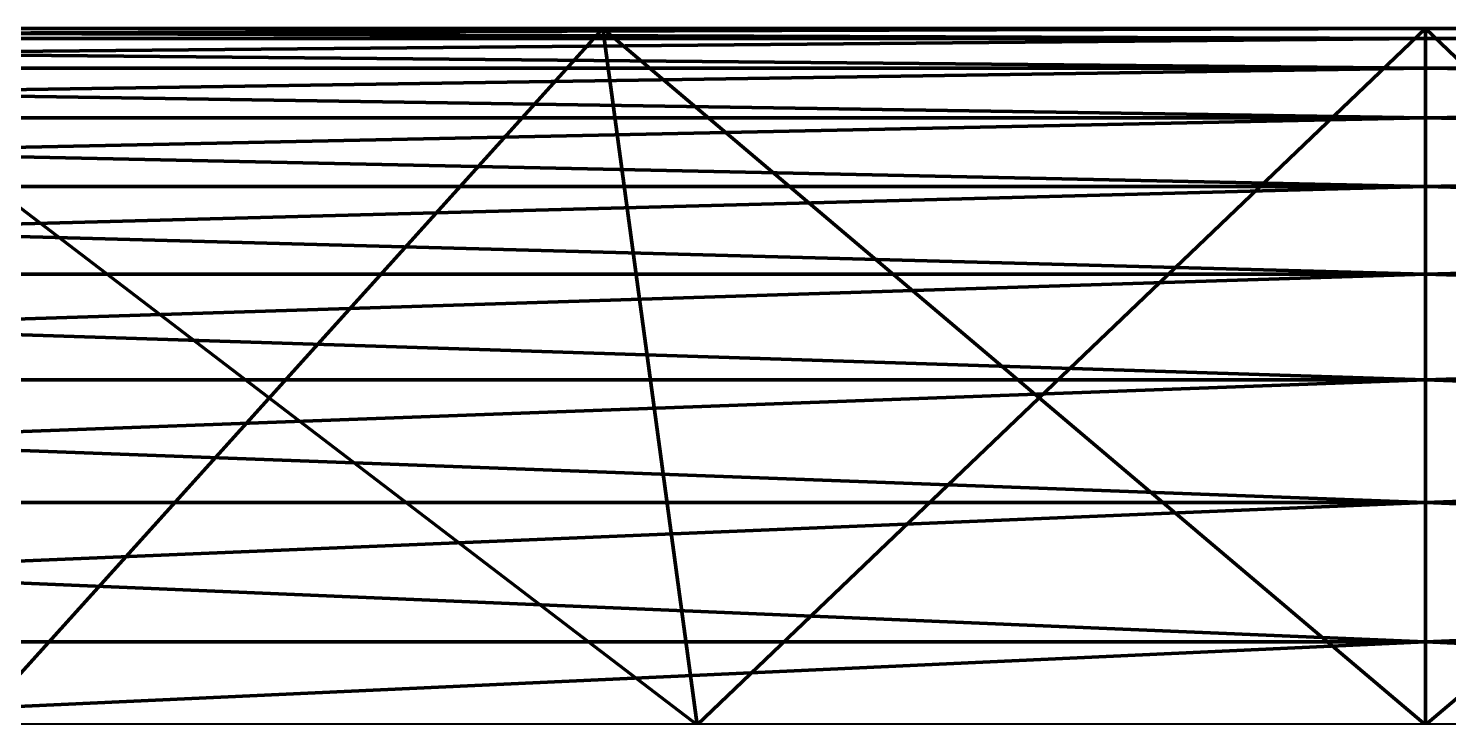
# Model space of a CAD drawing. Header units: millimetres. Extents: x -7.5 to 7.5, y -24 to 0.
# Drawn here: x -0.2665 to 0.0044, y -0.1314 to 0 of the extents above; entities that cross this region are included whole.
import ezdxf

# ---------------------------------------------------------------- set-up
doc = ezdxf.new("R2010")
doc.units = ezdxf.units.MM
doc.layers.add('001', color=4, linetype='Continuous', lineweight=35)
doc.layers.add('LOGO', color=4, linetype='Continuous', lineweight=35)

msp = doc.modelspace()

# ---------------------------------------------------------------- meshes
at = {"layer": '001', "color": 7, "lineweight": 100}
mesh = msp.add_polyface(dxfattribs=at)
corners = [(-0.92482, -0.13279, -1.50917), (-1.045, 0, -1.70528), (-1.17557, 0, -1.61803), (-1.04038, -0.13279, -1.43196), (-1.2989, 0, -1.52081), (-1.14952, -0.13279, -1.34592), (-1.14952, -0.13279, 1.34592), (-1.2989, 0, 1.52081), (-1.17557, 0, 1.61803), (-1.04038, -0.13279, 1.43196), (-1.045, 0, 1.70528), (-0.92482, -0.13279, 1.50917), (-0.90798, 0, 1.78201), (-1.17557, -0.26559, -1.61803), (-1.2989, -0.26559, -1.52081), (-1.25158, -0.13279, -1.25158), (-1.2989, -0.26559, 1.52081), (-1.17557, -0.26559, 1.61803), (-1.23061, -0.0076, -6.97916), (-1.2231, -0.0019, -6.93657), (-0.61389, -0.0019, -7.01677), (-1.09504, 0, -6.91382), (-0.61766, -0.0076, 7.05986), (-1.2231, -0.0019, 6.93657), (-1.23061, -0.0076, 6.97916), (-1.23801, -0.01704, -7.0211), (-0.61766, -0.0076, -7.05986), (-0.62137, -0.01704, 7.10228), (-1.23801, -0.01704, 7.0211), (-1.24523, -0.03015, -7.06207), (-0.62137, -0.01704, -7.10228), (-0.62499, -0.03015, 7.14372), (-1.24523, -0.03015, 7.06207), (-1.25223, -0.04685, -7.10175), (-0.62499, -0.03015, -7.14372), (-0.62851, -0.04685, 7.18387), (-1.25223, -0.04685, 7.10175), (-1.25895, -0.06699, -7.13986), (-0.62851, -0.04685, -7.18387), (-0.63188, -0.06699, 7.22241), (-1.25895, -0.06699, 7.13986), (-1.26534, -0.09042, -7.17609), (-0.63188, -0.06699, -7.22241), (-0.63509, -0.09042, 7.25906), (-1.26534, -0.09042, 7.17609), (-1.27135, -0.11698, -7.21017), (-0.63509, -0.09042, -7.25906), (-0.6381, -0.11698, 7.29353), (-1.27135, -0.11698, 7.21017), (-1.27693, -0.14645, -7.24184), (-0.6381, -0.11698, -7.29353), (-0.6409, -0.14645, 7.32557), (-1.27693, -0.14645, 7.24184), (-1.28205, -0.17861, -7.27086), (-0.6409, -0.14645, -7.32557), (-0.64347, -0.17861, 7.35493), (-1.28205, -0.17861, 7.27086), (-1.63412, 0, 6.80659), (-0.61803, 0, 1.90211), (-0.76537, 0, 1.84776), (-1.09504, 0, 6.91382), (-1.63412, 0, -6.80659), (-0.15692, 0, -1.99383), (-2.16312, 0, -6.6574), (-0.46689, 0, -1.94474), (-0.31287, 0, -1.97538)]
mesh.append_faces([[corners[k] for k in face] for face in [(20, 19, 21)]], dxfattribs={"color": 7})
mesh.append_faces([[corners[k] for k in face] for face in [(22, 23, 24), (27, 24, 28), (31, 28, 32), (35, 32, 36), (39, 36, 40), (43, 40, 44), (47, 44, 48), (51, 48, 52), (55, 52, 56)]], dxfattribs={"vtx0": -1, "color": 7})
mesh.append_faces([[corners[k] for k in face] for face in [(57, 58, 59), (63, 64, 65)]], dxfattribs={"vtx0": -1, "vtx2": -1, "color": 7})
mesh.append_faces([[corners[k] for k in face] for face in [(3, 0, 2), (5, 3, 4), (9, 6, 8), (11, 9, 10)]], dxfattribs={"vtx1": -1, "color": 7})
mesh.append_faces([[corners[k] for k in face] for face in [(57, 60, 58), (21, 61, 62)]], dxfattribs={"vtx1": -1, "vtx2": -1, "color": 7})
mesh.append_faces([[corners[k] for k in face] for face in [(0, 1, 2), (3, 2, 4), (6, 7, 8), (9, 8, 10), (11, 10, 12), (13, 3, 5), (14, 5, 15), (16, 6, 9), (17, 9, 11), (18, 19, 20), (25, 18, 26), (29, 25, 30), (33, 29, 34), (37, 33, 38), (41, 37, 42), (45, 41, 46), (49, 45, 50), (53, 49, 54)]], dxfattribs={"vtx2": -1, "color": 7})
mesh = msp.add_polyface(dxfattribs=at)
corners = [(-0.67735, -0.13279, -1.63527), (-0.54696, -0.13279, -1.68337), (-0.76537, 0, -1.84776), (-0.90798, 0, -1.78201), (-0.80356, -0.13279, -1.57708), (-1.045, 0, -1.70528), (-0.92482, -0.13279, -1.50917), (-0.80356, -0.13279, 1.57708), (-0.92482, -0.13279, 1.50917), (-0.90798, 0, 1.78201), (-0.76537, 0, 1.84776), (-0.67735, -0.13279, 1.63527), (-0.61803, 0, 1.90211), (-0.76537, -0.26559, -1.84776), (-0.90798, -0.26559, -1.78201), (-1.045, -0.26559, 1.70528), (-0.90798, -0.26559, 1.78201), (-1.23061, -0.0076, -6.97916), (-0.61389, -0.0019, -7.01677), (-0.61766, -0.0076, -7.05986), (-1.09504, 0, -6.91382), (-0.54921, 0, -6.97842), (-0.61766, -0.0076, 7.05986), (-0.61389, -0.0019, 7.01677), (-1.2231, -0.0019, 6.93657), (-0.54921, 0, 6.97842), (-1.09504, 0, 6.91382), (-1.23801, -0.01704, -7.0211), (-0.62137, -0.01704, -7.10228), (-0.62137, -0.01704, 7.10228), (-1.23061, -0.0076, 6.97916), (-1.24523, -0.03015, -7.06207), (-0.62499, -0.03015, -7.14372), (-0.62499, -0.03015, 7.14372), (-1.23801, -0.01704, 7.0211), (-1.25223, -0.04685, -7.10175), (-0.62851, -0.04685, -7.18387), (-0.62851, -0.04685, 7.18387), (-1.24523, -0.03015, 7.06207), (-1.25895, -0.06699, -7.13986), (-0.63188, -0.06699, -7.22241), (-0.63188, -0.06699, 7.22241), (-1.25223, -0.04685, 7.10175), (-1.26534, -0.09042, -7.17609), (-0.63509, -0.09042, -7.25906), (-0.63509, -0.09042, 7.25906), (-1.25895, -0.06699, 7.13986), (-1.27135, -0.11698, -7.21017), (-0.6381, -0.11698, -7.29353), (-0.6381, -0.11698, 7.29353), (-1.26534, -0.09042, 7.17609), (-1.27693, -0.14645, -7.24184), (-0.6409, -0.14645, -7.32557), (-0.6409, -0.14645, 7.32557), (-1.27135, -0.11698, 7.21017), (-1.28205, -0.17861, -7.27086), (-0.64347, -0.17861, -7.35493), (-0.64347, -0.17861, 7.35493), (-1.27693, -0.14645, 7.24184), (-0.46689, 0, 1.94474), (-1.63412, 0, -6.80659), (-0.31287, 0, -1.97538), (-0.15692, 0, -1.99383)]
mesh.append_faces([[corners[k] for k in face] for face in [(18, 20, 21), (24, 23, 25), (24, 25, 26)]], dxfattribs={"color": 7})
mesh.append_faces([[corners[k] for k in face] for face in [(17, 18, 19), (27, 19, 28), (31, 28, 32), (35, 32, 36), (39, 36, 40), (43, 40, 44), (47, 44, 48), (51, 48, 52), (55, 52, 56)]], dxfattribs={"vtx0": -1, "color": 7})
mesh.append_faces([[corners[k] for k in face] for face in [(26, 59, 12), (60, 61, 62)]], dxfattribs={"vtx0": -1, "vtx2": -1, "color": 7})
mesh.append_faces([[corners[k] for k in face] for face in [(0, 1, 2), (2, 3, 0), (6, 4, 5), (7, 8, 9), (11, 7, 10), (10, 12, 11), (0, 4, 13)]], dxfattribs={"vtx1": -1, "color": 7})
mesh.append_faces([[corners[k] for k in face] for face in [(26, 25, 59)]], dxfattribs={"vtx1": -1, "vtx2": -1, "color": 7})
mesh.append_faces([[corners[k] for k in face] for face in [(3, 4, 0), (4, 3, 5), (7, 9, 10), (14, 4, 6), (15, 8, 7), (16, 7, 11), (22, 23, 24), (29, 22, 30), (33, 29, 34), (37, 33, 38), (41, 37, 42), (45, 41, 46), (49, 45, 50), (53, 49, 54), (57, 53, 58)]], dxfattribs={"vtx2": -1, "color": 7})
mesh = msp.add_polyface(dxfattribs=at)
corners = [(-0.27689, -0.13279, -1.74821), (-0.31287, 0, -1.97538), (-0.46689, 0, -1.94474), (-0.4132, -0.13279, -1.72109), (-0.61803, 0, -1.90211), (-0.54696, -0.13279, -1.68337), (-0.76537, 0, -1.84776), (-0.61803, 0, 1.90211), (-0.54696, -0.13279, 1.68337), (-0.67735, -0.13279, 1.63527), (-0.46689, 0, 1.94474), (-0.4132, -0.13279, 1.72109), (-0.31287, 0, 1.97538), (-0.46689, -0.26559, -1.94474), (-0.61803, -0.26559, -1.90211), (-0.67735, -0.13279, -1.63527), (-0.76537, -0.26559, 1.84776), (-0.61803, -0.26559, 1.90211), (-0.46689, -0.26559, 1.94474), (-0.27689, -0.13279, 1.74821), (-0.61766, -0.0076, -7.05986), (-0.61389, -0.0019, -7.01677), (0, -0.0019, -7.04358), (-0.54921, 0, -6.97842), (0, -0.0076, 7.08682), (-0.61389, -0.0019, 7.01677), (-0.61766, -0.0076, 7.05986), (0, 0, 7), (-0.54921, 0, 6.97842), (-0.62137, -0.01704, -7.10228), (0, -0.0076, -7.08682), (0, -0.01704, 7.12941), (-0.62137, -0.01704, 7.10228), (-0.62499, -0.03015, -7.14372), (0, -0.01704, -7.12941), (0, -0.03015, 7.17101), (-0.62499, -0.03015, 7.14372), (-0.62851, -0.04685, -7.18387), (0, -0.03015, -7.17101), (0, -0.04685, 7.21131), (-0.62851, -0.04685, 7.18387), (-0.63188, -0.06699, -7.22241), (0, -0.04685, -7.21131), (0, -0.06699, 7.25), (-0.63188, -0.06699, 7.22241), (-0.63509, -0.09042, -7.25906), (0, -0.06699, -7.25), (0, -0.09042, 7.28679), (-0.63509, -0.09042, 7.25906), (-0.6381, -0.11698, -7.29353), (0, -0.09042, -7.28679), (0, -0.11698, 7.32139), (-0.6381, -0.11698, 7.29353), (-0.6409, -0.14645, -7.32557), (0, -0.11698, -7.32139), (0, -0.14645, 7.35355), (-0.6409, -0.14645, 7.32557), (-0.64347, -0.17861, -7.35493), (0, -0.14645, -7.35355), (0, -0.17861, 7.38302), (-0.64347, -0.17861, 7.35493), (-1.09504, 0, -6.91382), (-0.15692, 0, -1.99383), (0, 0, -2)]
mesh.append_faces([[corners[k] for k in face] for face in [(22, 21, 23), (25, 27, 28)]], dxfattribs={"color": 7})
mesh.append_faces([[corners[k] for k in face] for face in [(24, 25, 26), (31, 26, 32), (35, 32, 36), (39, 36, 40), (43, 40, 44), (47, 44, 48), (51, 48, 52), (55, 52, 56), (59, 56, 60)]], dxfattribs={"vtx0": -1, "color": 7})
mesh.append_faces([[corners[k] for k in face] for face in [(28, 12, 10), (61, 62, 63)]], dxfattribs={"vtx0": -1, "vtx2": -1, "color": 7})
mesh.append_faces([[corners[k] for k in face] for face in [(3, 0, 2), (5, 3, 4), (11, 8, 10), (9, 8, 16)]], dxfattribs={"vtx1": -1, "color": 7})
mesh.append_faces([[corners[k] for k in face] for face in [(23, 61, 63)]], dxfattribs={"vtx1": -1, "vtx2": -1, "color": 7})
mesh.append_faces([[corners[k] for k in face] for face in [(0, 1, 2), (3, 2, 4), (5, 4, 6), (7, 8, 9), (8, 7, 10), (11, 10, 12), (13, 3, 5), (14, 5, 15), (17, 8, 11), (18, 11, 19), (20, 21, 22), (29, 20, 30), (33, 29, 34), (37, 33, 38), (41, 37, 42), (45, 41, 46), (49, 45, 50), (53, 49, 54), (57, 53, 58)]], dxfattribs={"vtx2": -1, "color": 7})
mesh = msp.add_polyface(dxfattribs=at)
corners = [(0, -0.13279, -1.77), (0, 0, -2), (-0.15692, 0, -1.99383), (-0.13887, -0.13279, -1.76454), (-0.31287, 0, -1.97538), (-0.27689, -0.13279, -1.74821), (-0.27689, -0.13279, 1.74821), (-0.4132, -0.13279, 1.72109), (-0.31287, 0, 1.97538), (-0.15692, 0, 1.99383), (-0.13887, -0.13279, 1.76454), (0, 0, 2), (0, -0.26559, -2), (-0.15692, -0.26559, -1.99383), (-0.31287, -0.26559, -1.97538), (-0.4132, -0.13279, -1.72109), (-0.31287, -0.26559, 1.97538), (-0.15692, -0.26559, 1.99383), (0, -0.13279, 1.77), (-0.61766, -0.0076, -7.05986), (0, -0.0019, -7.04358), (0, -0.0076, -7.08682), (-0.54921, 0, -6.97842), (0, 0, -7), (0, -0.0076, 7.08682), (0, -0.0019, 7.04358), (-0.61389, -0.0019, 7.01677), (0, 0, 7), (-0.62137, -0.01704, -7.10228), (0, -0.01704, -7.12941), (0, -0.01704, 7.12941), (-0.61766, -0.0076, 7.05986), (-0.62499, -0.03015, -7.14372), (0, -0.03015, -7.17101), (0, -0.03015, 7.17101), (-0.62137, -0.01704, 7.10228), (-0.62851, -0.04685, -7.18387), (0, -0.04685, -7.21131), (0, -0.04685, 7.21131), (-0.62499, -0.03015, 7.14372), (-0.63188, -0.06699, -7.22241), (0, -0.06699, -7.25), (0, -0.06699, 7.25), (-0.62851, -0.04685, 7.18387), (-0.63509, -0.09042, -7.25906), (0, -0.09042, -7.28679), (0, -0.09042, 7.28679), (-0.63188, -0.06699, 7.22241), (-0.6381, -0.11698, -7.29353), (0, -0.11698, -7.32139), (0, -0.11698, 7.32139), (-0.63509, -0.09042, 7.25906), (-0.6409, -0.14645, -7.32557), (0, -0.14645, -7.35355), (0, -0.14645, 7.35355), (-0.6381, -0.11698, 7.29353), (-0.64347, -0.17861, -7.35493), (0, -0.17861, -7.38302), (0, -0.17861, 7.38302), (-0.6409, -0.14645, 7.32557), (-0.54921, 0, 6.97842), (0.15692, 0, -1.99383)]
mesh.append_faces([[corners[k] for k in face] for face in [(20, 22, 23), (26, 25, 27)]], dxfattribs={"color": 7})
mesh.append_faces([[corners[k] for k in face] for face in [(19, 20, 21), (28, 21, 29), (32, 29, 33), (36, 33, 37), (40, 37, 41), (44, 41, 45), (48, 45, 49), (52, 49, 53), (56, 53, 57)]], dxfattribs={"vtx0": -1, "color": 7})
mesh.append_faces([[corners[k] for k in face] for face in [(27, 9, 8), (22, 1, 61)]], dxfattribs={"vtx0": -1, "vtx2": -1, "color": 7})
mesh.append_faces([[corners[k] for k in face] for face in [(3, 0, 2), (5, 3, 4), (6, 7, 8), (10, 6, 9)]], dxfattribs={"vtx1": -1, "color": 7})
mesh.append_faces([[corners[k] for k in face] for face in [(60, 27, 8), (23, 22, 61)]], dxfattribs={"vtx1": -1, "vtx2": -1, "color": 7})
mesh.append_faces([[corners[k] for k in face] for face in [(0, 1, 2), (3, 2, 4), (6, 8, 9), (10, 9, 11), (12, 0, 3), (13, 3, 5), (14, 5, 15), (16, 6, 10), (17, 10, 18), (24, 25, 26), (30, 24, 31), (34, 30, 35), (38, 34, 39), (42, 38, 43), (46, 42, 47), (50, 46, 51), (54, 50, 55), (58, 54, 59)]], dxfattribs={"vtx2": -1, "color": 7})
mesh = msp.add_polyface(dxfattribs=at)
corners = [(0.27689, -0.13279, -1.74821), (0.4132, -0.13279, -1.72109), (0.31287, 0, -1.97538), (0.15692, 0, -1.99383), (0.13887, -0.13279, -1.76454), (0, 0, -2), (0, -0.13279, -1.77), (0, -0.13279, 1.77), (-0.13887, -0.13279, 1.76454), (0, 0, 2), (0.15692, 0, 1.99383), (0.13887, -0.13279, 1.76454), (0.31287, 0, 1.97538), (0.27689, -0.13279, 1.74821), (0, -0.26559, 2), (0.15692, -0.26559, 1.99383), (0, -0.0076, -7.08682), (0, -0.0019, -7.04358), (0.61389, -0.0019, -7.01677), (0, 0, -7), (0.61766, -0.0076, 7.05986), (0, -0.0019, 7.04358), (0, -0.0076, 7.08682), (0.54921, 0, 6.97842), (0, 0, 7), (0, -0.01704, -7.12941), (0.61766, -0.0076, -7.05986), (0.62137, -0.01704, 7.10228), (0, -0.01704, 7.12941), (0, -0.03015, -7.17101), (0.62137, -0.01704, -7.10228), (0.62499, -0.03015, 7.14372), (0, -0.03015, 7.17101), (0, -0.04685, -7.21131), (0.62499, -0.03015, -7.14372), (0.62851, -0.04685, 7.18387), (0, -0.04685, 7.21131), (0, -0.06699, -7.25), (0.62851, -0.04685, -7.18387), (0.63188, -0.06699, 7.22241), (0, -0.06699, 7.25), (0, -0.09042, -7.28679), (0.63188, -0.06699, -7.22241), (0.63509, -0.09042, 7.25906), (0, -0.09042, 7.28679), (0, -0.11698, -7.32139), (0.63509, -0.09042, -7.25906), (0.6381, -0.11698, 7.29353), (0, -0.11698, 7.32139), (0, -0.14645, -7.35355), (0.6381, -0.11698, -7.29353), (0.6409, -0.14645, 7.32557), (0, -0.14645, 7.35355), (0, -0.17861, -7.38302), (0.6409, -0.14645, -7.32557), (0.64347, -0.17861, 7.35493), (0, -0.17861, 7.38302), (-0.15692, 0, 1.99383), (0.54921, 0, -6.97842)]
mesh.append_faces([[corners[k] for k in face] for face in [(18, 17, 19), (21, 23, 24)]], dxfattribs={"color": 7})
mesh.append_faces([[corners[k] for k in face] for face in [(20, 21, 22), (27, 22, 28), (31, 28, 32), (35, 32, 36), (39, 36, 40), (43, 40, 44), (47, 44, 48), (51, 48, 52), (55, 52, 56)]], dxfattribs={"vtx0": -1, "color": 7})
mesh.append_faces([[corners[k] for k in face] for face in [(23, 9, 57), (19, 3, 2)]], dxfattribs={"vtx0": -1, "vtx2": -1, "color": 7})
mesh.append_faces([[corners[k] for k in face] for face in [(0, 1, 2), (4, 0, 3), (6, 4, 5), (7, 8, 9), (11, 7, 10), (13, 11, 12)]], dxfattribs={"vtx1": -1, "color": 7})
mesh.append_faces([[corners[k] for k in face] for face in [(24, 23, 57), (58, 19, 2)]], dxfattribs={"vtx1": -1, "vtx2": -1, "color": 7})
mesh.append_faces([[corners[k] for k in face] for face in [(0, 2, 3), (4, 3, 5), (7, 9, 10), (11, 10, 12), (14, 7, 11), (15, 11, 13), (16, 17, 18), (25, 16, 26), (29, 25, 30), (33, 29, 34), (37, 33, 38), (41, 37, 42), (45, 41, 46), (49, 45, 50), (53, 49, 54)]], dxfattribs={"vtx2": -1, "color": 7})
mesh = msp.add_polyface(dxfattribs=at)
corners = [(0.61803, 0, -1.90211), (0.54696, -0.13279, -1.68337), (0.67735, -0.13279, -1.63527), (0.46689, 0, -1.94474), (0.4132, -0.13279, -1.72109), (0.31287, 0, -1.97538), (0.27689, -0.13279, 1.74821), (0.31287, 0, 1.97538), (0.46689, 0, 1.94474), (0.4132, -0.13279, 1.72109), (0.61803, 0, 1.90211), (0.54696, -0.13279, 1.68337), (0.61803, -0.26559, -1.90211), (0.46689, -0.26559, -1.94474), (0.27689, -0.13279, -1.74821), (0.31287, -0.26559, 1.97538), (0.46689, -0.26559, 1.94474), (0.61803, -0.26559, 1.90211), (0.67735, -0.13279, 1.63527), (0, -0.0076, -7.08682), (0.61389, -0.0019, -7.01677), (0.61766, -0.0076, -7.05986), (0, 0, -7), (0.54921, 0, -6.97842), (0.61766, -0.0076, 7.05986), (0.61389, -0.0019, 7.01677), (0, -0.0019, 7.04358), (0.54921, 0, 6.97842), (0, -0.01704, -7.12941), (0.62137, -0.01704, -7.10228), (0.62137, -0.01704, 7.10228), (0, -0.0076, 7.08682), (0, -0.03015, -7.17101), (0.62499, -0.03015, -7.14372), (0.62499, -0.03015, 7.14372), (0, -0.01704, 7.12941), (0, -0.04685, -7.21131), (0.62851, -0.04685, -7.18387), (0.62851, -0.04685, 7.18387), (0, -0.03015, 7.17101), (0, -0.06699, -7.25), (0.63188, -0.06699, -7.22241), (0.63188, -0.06699, 7.22241), (0, -0.04685, 7.21131), (0, -0.09042, -7.28679), (0.63509, -0.09042, -7.25906), (0.63509, -0.09042, 7.25906), (0, -0.06699, 7.25), (0, -0.11698, -7.32139), (0.6381, -0.11698, -7.29353), (0.6381, -0.11698, 7.29353), (0, -0.09042, 7.28679), (0, -0.14645, -7.35355), (0.6409, -0.14645, -7.32557), (0.6409, -0.14645, 7.32557), (0, -0.11698, 7.32139), (0, -0.17861, -7.38302), (0.64347, -0.17861, -7.35493), (0.64347, -0.17861, 7.35493), (0, -0.14645, 7.35355), (0.64579, -0.21321, 7.38138), (0, -0.17861, 7.38302), (1.09504, 0, 6.91382), (0.15692, 0, 1.99383), (0, 0, 2)]
mesh.append_faces([[corners[k] for k in face] for face in [(20, 22, 23), (26, 25, 27)]], dxfattribs={"color": 7})
mesh.append_faces([[corners[k] for k in face] for face in [(19, 20, 21), (28, 21, 29), (32, 29, 33), (36, 33, 37), (40, 37, 41), (44, 41, 45), (48, 45, 49), (52, 49, 53), (56, 53, 57)]], dxfattribs={"vtx0": -1, "color": 7})
mesh.append_faces([[corners[k] for k in face] for face in [(62, 63, 64), (23, 5, 3)]], dxfattribs={"vtx0": -1, "vtx2": -1, "color": 7})
mesh.append_faces([[corners[k] for k in face] for face in [(4, 1, 3), (9, 6, 8), (11, 9, 10)]], dxfattribs={"vtx1": -1, "color": 7})
mesh.append_faces([[corners[k] for k in face] for face in [(27, 62, 64)]], dxfattribs={"vtx1": -1, "vtx2": -1, "color": 7})
mesh.append_faces([[corners[k] for k in face] for face in [(0, 1, 2), (1, 0, 3), (4, 3, 5), (6, 7, 8), (9, 8, 10), (12, 1, 4), (13, 4, 14), (15, 6, 9), (16, 9, 11), (17, 11, 18), (24, 25, 26), (30, 24, 31), (34, 30, 35), (38, 34, 39), (42, 38, 43), (46, 42, 47), (50, 46, 51), (54, 50, 55), (58, 54, 59), (60, 58, 61)]], dxfattribs={"vtx2": -1, "color": 7})
at = {"layer": 'LOGO', "color": 13, "lineweight": 50}
mesh = msp.add_polyface(dxfattribs=at)
corners = [(-0.00018, 0, 0.00008), (-0.00019, 0, 0.00006), (-0.00015, 0, -0.0001), (-0.00019, 0, 0.00005), (-0.0002, 0, 0.00003), (-0.0002, 0, 0.00002), (-0.0002, 0), (-0.0002, 0, -0.00002), (-0.0002, 0, -0.00003), (-0.00019, 0, -0.00005), (-0.00019, 0, -0.00006), (-0.00018, 0, -0.00008), (-0.00018, 0, -0.00009), (-0.00017, 0, -0.0001), (-0.0002, 0.00001), (-0.0002, 0.00001, -0.00002), (-0.0002, 0.00001, -0.00003), (-0.00019, 0.00001, -0.00005), (-0.00019, 0.00001, -0.00006), (-0.00018, 0.00001, -0.00008), (-0.00018, 0.00001, -0.00009), (-0.00017, 0.00001, -0.0001), (-0.00016, 0, -0.00012), (-0.00016, 0.00001, -0.00012), (-0.00017, 0, 0.0001), (-0.00016, 0.00001, 0.00012), (-0.00017, 0.00001, 0.0001), (-0.00018, 0, 0.00009), (-0.00018, 0.00001, 0.00009), (-0.00018, 0.00001, 0.00008), (-0.00019, 0.00001, 0.00006), (-0.00019, 0.00001, 0.00005), (-0.0002, 0.00001, 0.00003), (-0.0002, 0.00001, 0.00002), (-0.00015, 0.00001, 0.00013)]
mesh.append_faces([[corners[k] for k in face] for face in [(7, 14, 15), (8, 15, 16), (9, 16, 17), (10, 17, 18), (11, 18, 19), (19, 12, 11), (13, 20, 21), (22, 21, 23), (24, 25, 26), (27, 26, 28), (0, 28, 29), (29, 1, 0), (3, 30, 31), (4, 31, 32), (5, 32, 33), (6, 33, 14)]], dxfattribs={"vtx0": -1, "color": 13})
mesh.append_faces([[corners[k] for k in face] for face in [(0, 1, 2), (1, 3, 2), (3, 4, 2), (4, 5, 2), (5, 6, 2), (6, 7, 2), (7, 8, 2), (8, 9, 2), (9, 10, 2), (10, 11, 2), (11, 12, 2), (12, 13, 2), (30, 29, 32), (29, 28, 32), (28, 26, 32), (26, 25, 32), (25, 34, 32)]], dxfattribs={"vtx1": -1, "vtx2": -1, "color": 13})
mesh.append_faces([[corners[k] for k in face] for face in [(7, 6, 14), (8, 7, 15), (9, 8, 16), (10, 9, 17), (11, 10, 18), (19, 20, 12), (13, 12, 20), (22, 13, 21), (27, 24, 26), (0, 27, 28), (29, 30, 1), (3, 1, 30), (4, 3, 31), (5, 4, 32), (6, 5, 33), (32, 31, 30)]], dxfattribs={"vtx2": -1, "color": 13})
mesh = msp.add_polyface(dxfattribs=at)
corners = [(-0.00012, 0.00001, 0.00013), (-0.00012, 0, 0.00013), (-0.00012, 0, 0.00008), (-0.00012, 0.00001, 0.00008), (-0.00009, 0, -0.0001), (-0.00009, 0.00001, -0.0001), (-0.00015, 0.00001, -0.0001), (-0.00015, 0, -0.0001), (-0.00017, 0, -0.0001), (-0.00016, 0, -0.00012), (-0.00015, 0, -0.00013), (-0.00014, 0, -0.00014), (-0.00013, 0, -0.00015), (-0.00012, 0, -0.00016), (-0.0001, 0, 0.00017), (-0.00012, 0, 0.00016), (-0.00013, 0, 0.00015), (-0.00014, 0, 0.00014), (-0.00015, 0, 0.00013), (-0.00016, 0, 0.00012), (-0.00017, 0, 0.0001), (-0.00018, 0, 0.00009), (-0.00018, 0, 0.00008), (-0.00007, 0, 0.00008), (-0.00016, 0.00001, -0.00012), (-0.00015, 0.00001, -0.00013), (-0.00014, 0.00001, -0.00014), (-0.00013, 0.00001, -0.00015), (-0.00012, 0.00001, -0.00016), (-0.0001, 0, -0.00017), (-0.0001, 0.00001, -0.00017), (-0.0001, 0.00001, 0.00017), (-0.00012, 0.00001, 0.00016), (-0.00013, 0.00001, 0.00015), (-0.00014, 0.00001, 0.00014), (-0.00015, 0.00001, 0.00013), (-0.00016, 0.00001, 0.00012), (-0.0002, 0.00001, 0.00003), (-0.00009, 0.00001, 0.00018), (-0.00008, 0.00001, 0.00018), (-0.00006, 0.00001, 0.00019)]
mesh.append_faces([[corners[k] for k in face] for face in [(4, 6, 7), (10, 24, 25), (11, 25, 26), (12, 26, 27), (13, 27, 28), (29, 28, 30), (15, 31, 32), (16, 32, 33), (17, 33, 34), (18, 34, 35), (19, 35, 36)]], dxfattribs={"vtx0": -1, "color": 13})
mesh.append_faces([[corners[k] for k in face] for face in [(2, 22, 7)]], dxfattribs={"vtx0": -1, "vtx1": -1, "vtx2": -1, "color": 13})
mesh.append_faces([[corners[k] for k in face] for face in [(7, 8, 9), (13, 4, 7), (21, 2, 1)]], dxfattribs={"vtx0": -1, "vtx2": -1, "color": 13})
mesh.append_faces([[corners[k] for k in face] for face in [(3, 0, 2)]], dxfattribs={"vtx1": -1, "color": 13})
mesh.append_faces([[corners[k] for k in face] for face in [(9, 10, 7), (10, 11, 7), (11, 12, 7), (12, 13, 7), (14, 15, 1), (15, 16, 1), (16, 17, 1), (17, 18, 1), (18, 19, 1), (19, 20, 1), (20, 21, 1), (21, 22, 2), (23, 2, 7), (35, 34, 37), (34, 33, 37), (33, 32, 37), (32, 31, 37), (31, 38, 37), (38, 39, 37), (39, 40, 37)]], dxfattribs={"vtx1": -1, "vtx2": -1, "color": 13})
mesh.append_faces([[corners[k] for k in face] for face in [(0, 1, 2), (4, 5, 6), (10, 9, 24), (11, 10, 25), (12, 11, 26), (13, 12, 27), (29, 13, 28), (15, 14, 31), (16, 15, 32), (17, 16, 33), (18, 17, 34), (19, 18, 35), (20, 19, 36)]], dxfattribs={"vtx2": -1, "color": 13})
mesh = msp.add_polyface(dxfattribs=at)
corners = [(-0.00012, 0.00001, 0.00008), (-0.00012, 0, 0.00008), (-0.00007, 0, 0.00008), (-0.00007, 0.00001, 0.00008), (-0.00007, 0.00001, 0.00013), (-0.00012, 0.00001, 0.00013), (-0.00007, 0, 0.00013), (-0.00012, 0, 0.00013), (-0.00006, 0, -0.00005), (-0.00006, 0.00001, -0.00005), (-0.00009, 0.00001, -0.0001), (-0.00009, 0, -0.0001), (-0.00015, 0, -0.0001), (-0.00015, 0.00001, -0.0001), (-0.00002, 0.00001, 0.00013), (-0.00002, 0, 0.00013), (-0.00012, 0, -0.00016), (-0.0001, 0, -0.00017), (-0.00009, 0, -0.00018), (-0.00008, 0, -0.00018), (-0.00006, 0, -0.00019), (-0.00005, 0, -0.00019), (-0.00008, 0, 0.00018), (-0.00009, 0, 0.00018), (-0.0001, 0, 0.00017), (-0.0001, 0.00001, -0.00017), (-0.00009, 0.00001, -0.00018), (-0.00008, 0.00001, -0.00018), (-0.00006, 0.00001, -0.00019), (-0.00006, 0, 0.00019), (-0.00005, 0.00001, 0.00019), (-0.00006, 0.00001, 0.00019), (-0.00008, 0.00001, 0.00018), (-0.00009, 0.00001, 0.00018), (-0.0001, 0.00001, 0.00017), (-0.0002, 0.00001, 0.00003), (-0.00003, 0.00001, 0.0002), (-0.00002, 0.00001, 0.0002), (0, 0.00001, 0.0002), (0.00002, 0.00001, 0.0002), (-0.00018, 0.00001, -0.00008), (-0.00019, 0.00001, -0.00006), (0.0002, 0.00001, -0.00003), (-0.00019, 0.00001, -0.00005), (-0.0002, 0.00001, -0.00003), (-0.0002, 0.00001, -0.00002), (-0.0002, 0.00001), (-0.0002, 0.00001, 0.00002)]
mesh.append_faces([[corners[k] for k in face] for face in [(8, 10, 11), (12, 14, 15), (18, 25, 26), (19, 26, 27), (27, 20, 19), (29, 30, 31), (22, 31, 32), (32, 23, 22), (24, 33, 34)]], dxfattribs={"vtx0": -1, "color": 13})
mesh.append_faces([[corners[k] for k in face] for face in [(24, 7, 6)]], dxfattribs={"vtx0": -1, "vtx2": -1, "color": 13})
mesh.append_faces([[corners[k] for k in face] for face in [(3, 0, 2), (3, 4, 0), (5, 4, 7), (4, 3, 6)]], dxfattribs={"vtx1": -1, "color": 13})
mesh.append_faces([[corners[k] for k in face] for face in [(14, 13, 9), (16, 17, 11), (17, 18, 11), (18, 19, 11), (19, 20, 11), (20, 21, 11), (22, 23, 6), (23, 24, 6), (12, 15, 2), (31, 30, 35), (30, 36, 35), (36, 37, 35), (37, 38, 35), (38, 39, 35), (40, 41, 42), (41, 43, 42), (43, 44, 42), (44, 45, 42), (45, 46, 42), (46, 47, 42), (47, 35, 42)]], dxfattribs={"vtx1": -1, "vtx2": -1, "color": 13})
mesh.append_faces([[corners[k] for k in face] for face in [(0, 1, 2), (4, 5, 0), (4, 6, 7), (3, 2, 6), (8, 9, 10), (12, 13, 14), (13, 10, 9), (18, 17, 25), (19, 18, 26), (27, 28, 20), (21, 20, 28), (22, 29, 31), (32, 33, 23), (24, 23, 33)]], dxfattribs={"vtx2": -1, "color": 13})
mesh = msp.add_polyface(dxfattribs=at)
corners = [(-0.00004, 0.00001, -0.00001), (0.00004, 0.00001, -0.00001), (-0.00004, 0, -0.00001), (0.00006, 0, -0.00005), (-0.00006, 0.00001, -0.00005), (-0.00006, 0, -0.00005), (0, 0, 0.00007), (0, 0.00001, 0.00007), (-0.00002, 0, 0.00013), (-0.00002, 0.00001, 0.00013), (0.00002, 0.00001, 0.00013), (0.00006, 0.00001, -0.00005), (-0.00009, 0, -0.0001), (-0.00002, 0, -0.0002), (0, 0, -0.0002), (0.00002, 0, -0.0002), (-0.00005, 0, -0.00019), (-0.00003, 0, -0.0002), (-0.00002, 0, 0.0002), (-0.00003, 0, 0.0002), (-0.00005, 0, 0.00019), (-0.00006, 0, 0.00019), (-0.00008, 0, 0.00018), (-0.00007, 0, 0.00013), (-0.00007, 0, 0.00008), (0, 0, 0.0002), (0.00004, 0, -0.00001), (-0.00006, 0.00001, -0.00019), (-0.00005, 0.00001, -0.00019), (-0.00003, 0.00001, -0.0002), (-0.00002, 0.00001, -0.0002), (0, 0.00001, -0.0002), (0, 0.00001, 0.0002), (-0.00002, 0.00001, 0.0002), (-0.00003, 0.00001, 0.0002), (-0.00005, 0.00001, 0.00019), (0.00002, 0.00001, 0.0002), (0.00003, 0.00001, 0.0002), (-0.0002, 0.00001, 0.00003), (0.00005, 0.00001, 0.00019), (0.00006, 0.00001, 0.00019), (0.00008, 0.00001, 0.00018), (0.00009, 0.00001, 0.00018), (0.0001, 0.00001, 0.00017), (-0.0001, 0.00001, -0.00017), (-0.00012, 0.00001, -0.00016), (0.0002, 0.00001, -0.00003), (-0.00013, 0.00001, -0.00015), (-0.00014, 0.00001, -0.00014), (-0.00015, 0.00001, -0.00013), (-0.00016, 0.00001, -0.00012), (-0.00017, 0.00001, -0.0001), (-0.00018, 0.00001, -0.00009), (-0.00018, 0.00001, -0.00008)]
mesh.append_faces([[corners[k] for k in face] for face in [(2, 26, 6)]], dxfattribs={"color": 13})
mesh.append_faces([[corners[k] for k in face] for face in [(3, 4, 5), (16, 27, 28), (17, 28, 29), (13, 29, 30), (14, 30, 31), (18, 32, 33), (19, 33, 34), (20, 34, 35)]], dxfattribs={"vtx0": -1, "color": 13})
mesh.append_faces([[corners[k] for k in face] for face in [(0, 9, 4), (22, 23, 18), (8, 25, 24)]], dxfattribs={"vtx0": -1, "vtx1": -1, "vtx2": -1, "color": 13})
mesh.append_faces([[corners[k] for k in face] for face in [(0, 4, 11), (12, 13, 14), (18, 23, 24)]], dxfattribs={"vtx0": -1, "vtx2": -1, "color": 13})
mesh.append_faces([[corners[k] for k in face] for face in [(0, 1, 2), (7, 0, 6)]], dxfattribs={"vtx1": -1, "color": 13})
mesh.append_faces([[corners[k] for k in face] for face in [(0, 7, 9), (5, 12, 14), (14, 15, 5), (16, 17, 12), (17, 13, 12), (20, 21, 18), (21, 22, 18), (25, 18, 24), (36, 37, 38), (37, 39, 38), (39, 40, 38), (40, 41, 38), (41, 42, 38), (42, 43, 38), (44, 45, 46), (45, 47, 46), (47, 48, 46), (48, 49, 46), (49, 50, 46), (50, 51, 46), (51, 52, 46), (52, 53, 46)]], dxfattribs={"vtx1": -1, "vtx2": -1, "color": 13})
mesh.append_faces([[corners[k] for k in face] for face in [(0, 2, 6), (8, 9, 10), (18, 19, 20), (17, 16, 28), (13, 17, 29), (14, 13, 30), (18, 25, 32), (19, 18, 33), (20, 19, 34), (21, 20, 35)]], dxfattribs={"vtx2": -1, "color": 13})
mesh = msp.add_polyface(dxfattribs=at)
corners = [(0.00004, 0.00001, -0.00001), (0.00004, 0, -0.00001), (-0.00004, 0, -0.00001), (0.00006, 0, -0.00005), (0.00006, 0.00001, -0.00005), (-0.00006, 0.00001, -0.00005), (0, 0.00001, 0.00007), (0, 0, 0.00007), (-0.00002, 0, 0.00013), (0.00002, 0.00001, 0.00013), (0.00002, 0, 0.00013), (-0.00004, 0.00001, -0.00001), (-0.00002, 0.00001, 0.00013), (0, 0, 0.0002), (0.00007, 0, 0.00008), (0.00007, 0, 0.00013), (0.00008, 0, 0.00018), (0.00006, 0, 0.00019), (0.00005, 0, 0.00019), (0.00003, 0, 0.0002), (0.00002, 0, 0.0002), (0.00003, 0, -0.0002), (0.00005, 0, -0.00019), (0.00006, 0, -0.00019), (0.00008, 0, -0.00018), (0.00002, 0, -0.0002), (-0.00006, 0, -0.00005), (0, 0, -0.0002), (0, 0.00001, -0.0002), (0.00002, 0.00001, -0.0002), (0.00003, 0.00001, -0.0002), (0.00005, 0.00001, -0.00019), (0.00006, 0.00001, -0.00019), (0.00006, 0.00001, 0.00019), (0.00005, 0.00001, 0.00019), (0.00003, 0.00001, 0.0002), (0.00002, 0.00001, 0.0002), (0, 0.00001, 0.0002), (0.0001, 0.00001, 0.00017), (0.00012, 0.00001, 0.00016), (-0.0002, 0.00001, 0.00003), (0.00013, 0.00001, 0.00015), (0.00014, 0.00001, 0.00014), (0.00015, 0.00001, 0.00013), (0.00016, 0.00001, 0.00012), (0.00017, 0.00001, 0.0001), (0.00018, 0.00001, 0.00009), (0.00018, 0.00001, 0.00008), (-0.00002, 0.00001, -0.0002), (-0.00003, 0.00001, -0.0002), (0.0002, 0.00001, -0.00003), (-0.00005, 0.00001, -0.00019), (-0.00006, 0.00001, -0.00019), (-0.00008, 0.00001, -0.00018), (-0.00009, 0.00001, -0.00018), (-0.0001, 0.00001, -0.00017)]
mesh.append_faces([[corners[k] for k in face] for face in [(8, 9, 10), (25, 28, 29), (21, 29, 30), (22, 30, 31), (23, 31, 32), (18, 33, 34), (19, 34, 35), (20, 35, 36), (13, 36, 37)]], dxfattribs={"vtx0": -1, "color": 13})
mesh.append_faces([[corners[k] for k in face] for face in [(4, 9, 0)]], dxfattribs={"vtx0": -1, "vtx1": -1, "vtx2": -1, "color": 13})
mesh.append_faces([[corners[k] for k in face] for face in [(6, 9, 12), (13, 8, 10), (25, 3, 26)]], dxfattribs={"vtx0": -1, "vtx2": -1, "color": 13})
mesh.append_faces([[corners[k] for k in face] for face in [(0, 6, 1)]], dxfattribs={"vtx1": -1, "color": 13})
mesh.append_faces([[corners[k] for k in face] for face in [(0, 11, 4), (6, 0, 9), (14, 15, 10), (16, 17, 10), (17, 18, 10), (18, 19, 10), (19, 20, 10), (20, 13, 10), (23, 24, 21), (25, 21, 3), (38, 39, 40), (39, 41, 40), (41, 42, 40), (42, 43, 40), (43, 44, 40), (44, 45, 40), (45, 46, 40), (46, 47, 40), (48, 49, 50), (49, 51, 50), (51, 52, 50), (52, 53, 50), (53, 54, 50), (54, 55, 50)]], dxfattribs={"vtx1": -1, "vtx2": -1, "color": 13})
mesh.append_faces([[corners[k] for k in face] for face in [(0, 1, 2), (3, 4, 5), (6, 7, 1), (21, 22, 23), (25, 27, 28), (21, 25, 29), (22, 21, 30), (23, 22, 31), (19, 18, 34), (20, 19, 35), (13, 20, 36)]], dxfattribs={"vtx2": -1, "color": 13})
mesh = msp.add_polyface(dxfattribs=at)
corners = [(0.00009, 0, -0.0001), (0.00009, 0.00001, -0.0001), (0.00006, 0.00001, -0.00005), (0.00006, 0, -0.00005), (0.00002, 0, 0.00013), (0.00002, 0.00001, 0.00013), (0.00015, 0.00001, -0.0001), (0.00007, 0.00001, 0.00008), (0.00007, 0, 0.00008), (0.00013, 0, 0.00008), (0.00013, 0.00001, 0.00008), (0.00007, 0.00001, 0.00013), (0.00007, 0, 0.00013), (0.00013, 0.00001, 0.00013), (0.00013, 0, 0.00013), (0.00015, 0, -0.0001), (0.00009, 0, 0.00018), (0.0001, 0, 0.00017), (0.00008, 0, 0.00018), (0.00008, 0, -0.00018), (0.00009, 0, -0.00018), (0.00003, 0, -0.0002), (0.0001, 0, -0.00017), (0.00012, 0, -0.00016), (0.00006, 0, -0.00019), (0.00006, 0.00001, -0.00019), (0.00008, 0.00001, -0.00018), (0.00009, 0.00001, -0.00018), (0.0001, 0.00001, -0.00017), (0.0001, 0.00001, 0.00017), (0.00009, 0.00001, 0.00018), (0.00008, 0.00001, 0.00018), (0.00006, 0.00001, 0.00019), (0.00006, 0, 0.00019), (0.00005, 0, 0.00019), (0.00018, 0.00001, 0.00008), (0.00019, 0.00001, 0.00006), (-0.0002, 0.00001, 0.00003), (0.00019, 0.00001, 0.00005), (0.0002, 0.00001, 0.00003), (0.0002, 0.00001, 0.00002), (0.0002, 0.00001), (0.0002, 0.00001, -0.00002), (0.00005, 0.00001, -0.00019), (0.0002, 0.00001, -0.00003), (0.00003, 0.00001, -0.0002), (0.00002, 0.00001, -0.0002), (0, 0.00001, -0.0002), (-0.00002, 0.00001, -0.0002)]
mesh.append_faces([[corners[k] for k in face] for face in [(0, 2, 3), (19, 25, 26), (26, 20, 19), (22, 27, 28), (16, 29, 30), (18, 30, 31), (31, 33, 18)]], dxfattribs={"vtx0": -1, "color": 13})
mesh.append_faces([[corners[k] for k in face] for face in [(12, 16, 4), (22, 0, 21)]], dxfattribs={"vtx0": -1, "vtx1": -1, "vtx2": -1, "color": 13})
mesh.append_faces([[corners[k] for k in face] for face in [(2, 6, 5), (8, 4, 15), (14, 17, 16), (21, 0, 3), (37, 42, 44)]], dxfattribs={"vtx0": -1, "vtx2": -1, "color": 13})
mesh.append_faces([[corners[k] for k in face] for face in [(10, 7, 9), (7, 11, 8), (10, 13, 7), (11, 13, 12)]], dxfattribs={"vtx1": -1, "color": 13})
mesh.append_faces([[corners[k] for k in face] for face in [(12, 14, 16), (16, 18, 4), (19, 20, 21), (20, 22, 21), (22, 23, 0), (35, 36, 37), (36, 38, 37), (38, 39, 37), (39, 40, 37), (40, 41, 37), (41, 42, 37), (25, 43, 44), (43, 45, 44), (45, 46, 44), (46, 47, 44), (47, 48, 44)]], dxfattribs={"vtx1": -1, "vtx2": -1, "color": 13})
mesh.append_faces([[corners[k] for k in face] for face in [(0, 1, 2), (4, 5, 6), (2, 1, 6), (7, 8, 9), (11, 12, 8), (13, 11, 7), (13, 14, 12), (19, 24, 25), (26, 27, 20), (22, 20, 27), (23, 22, 28), (16, 17, 29), (18, 16, 30), (31, 32, 33), (34, 33, 32)]], dxfattribs={"vtx2": -1, "color": 13})
mesh = msp.add_polyface(dxfattribs=at)
corners = [(0.00002, 0, 0.00013), (0.00015, 0.00001, -0.0001), (0.00015, 0, -0.0001), (0.00009, 0.00001, -0.0001), (0.00009, 0, -0.0001), (0.00013, 0.00001, 0.00008), (0.00013, 0, 0.00008), (0.00013, 0, 0.00013), (0.00013, 0.00001, 0.00013), (0.00014, 0, 0.00014), (0.00013, 0, 0.00015), (0.00012, 0, 0.00016), (0.0001, 0, 0.00017), (0.00018, 0, 0.00008), (0.00018, 0, 0.00009), (0.00017, 0, 0.0001), (0.00016, 0, 0.00012), (0.00015, 0, 0.00013), (0.00007, 0, 0.00008), (0.0002, 0, 0.00002), (0.00012, 0, -0.00016), (0.00013, 0, -0.00015), (0.00014, 0, -0.00014), (0.00015, 0, -0.00013), (0.00016, 0, -0.00012), (0.00017, 0, -0.0001), (0.0001, 0.00001, -0.00017), (0.00012, 0.00001, -0.00016), (0.00013, 0.00001, -0.00015), (0.00014, 0.00001, -0.00014), (0.00015, 0.00001, -0.00013), (0.00016, 0.00001, -0.00012), (0.00016, 0.00001, 0.00012), (0.00015, 0.00001, 0.00013), (0.00014, 0.00001, 0.00014), (0.00013, 0.00001, 0.00015), (0.00012, 0.00001, 0.00016), (0.0001, 0.00001, 0.00017), (0.0002, 0.00001, -0.00003), (0.00009, 0.00001, -0.00018), (0.00008, 0.00001, -0.00018), (0.00006, 0.00001, -0.00019)]
mesh.append_faces([[corners[k] for k in face] for face in [(0, 1, 2), (2, 3, 4), (20, 26, 27), (21, 27, 28), (22, 28, 29), (23, 29, 30), (24, 30, 31), (17, 32, 33), (9, 33, 34), (10, 34, 35), (11, 35, 36), (12, 36, 37)]], dxfattribs={"vtx0": -1, "color": 13})
mesh.append_faces([[corners[k] for k in face] for face in [(19, 6, 2)]], dxfattribs={"vtx0": -1, "vtx1": -1, "vtx2": -1, "color": 13})
mesh.append_faces([[corners[k] for k in face] for face in [(7, 9, 10), (16, 7, 6), (22, 2, 4)]], dxfattribs={"vtx0": -1, "vtx2": -1, "color": 13})
mesh.append_faces([[corners[k] for k in face] for face in [(8, 5, 7)]], dxfattribs={"vtx1": -1, "color": 13})
mesh.append_faces([[corners[k] for k in face] for face in [(10, 11, 7), (11, 12, 7), (13, 14, 6), (14, 15, 6), (15, 16, 6), (16, 17, 7), (17, 9, 7), (6, 18, 2), (20, 21, 4), (21, 22, 4), (22, 23, 2), (23, 24, 2), (24, 25, 2), (30, 29, 38), (29, 28, 38), (28, 27, 38), (27, 26, 38), (26, 39, 38), (39, 40, 38), (40, 41, 38)]], dxfattribs={"vtx1": -1, "vtx2": -1, "color": 13})
mesh.append_faces([[corners[k] for k in face] for face in [(2, 1, 3), (5, 6, 7), (21, 20, 27), (22, 21, 28), (23, 22, 29), (24, 23, 30), (25, 24, 31), (17, 16, 32), (9, 17, 33), (10, 9, 34), (11, 10, 35), (12, 11, 36)]], dxfattribs={"vtx2": -1, "color": 13})
mesh = msp.add_polyface(dxfattribs=at)
corners = [(0.0002, 0, 0.00002), (0.0002, 0, 0.00003), (0.00019, 0, 0.00005), (0.00019, 0, 0.00006), (0.00018, 0, 0.00008), (0.00013, 0, 0.00008), (0.00015, 0, -0.0001), (0.00017, 0, -0.0001), (0.00018, 0, -0.00009), (0.00018, 0, -0.00008), (0.00019, 0, -0.00006), (0.00019, 0, -0.00005), (0.0002, 0, -0.00003), (0.0002, 0, -0.00002), (0.0002, 0), (0.00016, 0.00001, -0.00012), (0.00017, 0.00001, -0.0001), (0.00018, 0.00001, -0.00009), (0.00018, 0.00001, -0.00008), (0.00019, 0.00001, -0.00006), (0.00019, 0.00001, -0.00005), (0.0002, 0.00001, -0.00003), (0.0002, 0.00001, -0.00002), (0.0002, 0.00001), (0.0002, 0.00001, 0.00002), (0.0002, 0.00001, 0.00003), (0.00019, 0.00001, 0.00005), (0.00019, 0.00001, 0.00006), (0.00018, 0.00001, 0.00008), (0.00018, 0.00001, 0.00009), (0.00018, 0, 0.00009), (0.00017, 0, 0.0001), (0.00017, 0.00001, 0.0001), (0.00016, 0, 0.00012), (0.00016, 0.00001, 0.00012), (0.00015, 0.00001, -0.00013)]
mesh.append_faces([[corners[k] for k in face] for face in [(7, 15, 16), (8, 16, 17), (9, 17, 18), (18, 10, 9), (11, 19, 20), (12, 20, 21), (13, 21, 22), (14, 22, 23), (0, 23, 24), (1, 24, 25), (2, 25, 26), (3, 26, 27), (4, 27, 28), (28, 30, 4), (31, 29, 32), (33, 32, 34)]], dxfattribs={"vtx0": -1, "color": 13})
mesh.append_faces([[corners[k] for k in face] for face in [(4, 5, 0)]], dxfattribs={"vtx0": -1, "vtx1": -1, "vtx2": -1, "color": 13})
mesh.append_faces([[corners[k] for k in face] for face in [(6, 7, 8)]], dxfattribs={"vtx0": -1, "vtx2": -1, "color": 13})
mesh.append_faces([[corners[k] for k in face] for face in [(2, 3, 0), (3, 4, 0), (8, 9, 6), (9, 10, 6), (10, 11, 6), (11, 12, 6), (12, 13, 6), (13, 14, 6), (14, 0, 6), (19, 18, 21), (18, 17, 21), (17, 16, 21), (16, 15, 21), (15, 35, 21)]], dxfattribs={"vtx1": -1, "vtx2": -1, "color": 13})
mesh.append_faces([[corners[k] for k in face] for face in [(0, 1, 2), (8, 7, 16), (9, 8, 17), (18, 19, 10), (11, 10, 19), (12, 11, 20), (13, 12, 21), (14, 13, 22), (0, 14, 23), (1, 0, 24), (2, 1, 25), (3, 2, 26), (4, 3, 27), (28, 29, 30), (31, 30, 29), (33, 31, 32), (21, 20, 19)]], dxfattribs={"vtx2": -1, "color": 13})

doc.saveas('drawing.dxf')
